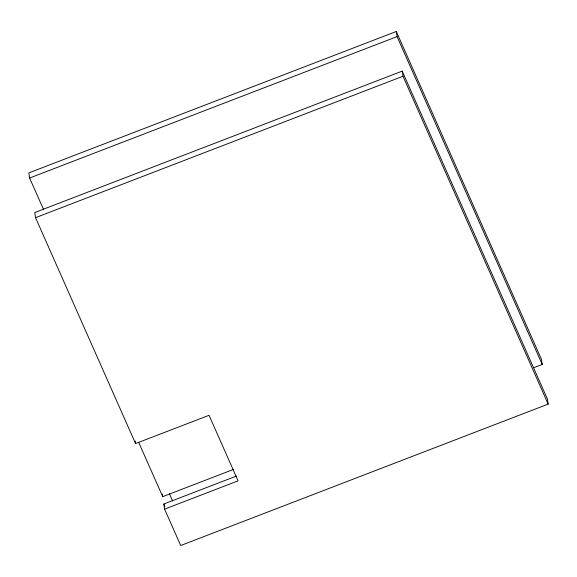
<?xml version="1.0" encoding="UTF-8"?>
<svg xmlns="http://www.w3.org/2000/svg" width="577" height="577" viewBox="0 0 577 577"><rect width="100%" height="100%" fill="white"/><g stroke="black" fill="none" stroke-linecap="round" stroke-linejoin="round"><path stroke-width="0.87" d="M533.819 367.7L542.229 364.462L541.457 359.327L396.298 31.475L28.85 172.891L29.615 178.026L43.441 209.242M29.615 178.026L397.063 36.603L396.298 31.475M402.219 71.122L34.771 212.538L35.543 217.673L135.559 443.569L209.047 415.289L238.085 480.857L164.596 509.138L180.702 545.525L548.15 404.109L547.385 398.974L402.219 71.122L402.984 76.251L548.15 404.109M35.543 217.673L402.984 76.251M138.776 442.559L162.728 496.653L233.714 469.332M164.596 509.138L163.825 504.009L236.483 476.047M397.063 36.603L542.229 364.462M169.407 493.753L172.631 501.031M163.825 504.009L164.899 506.433M162.346 494.092L162.728 496.653M135.177 441.001L135.559 443.569"/></g></svg>
